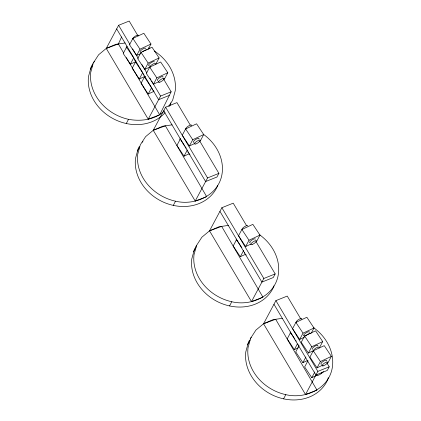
<?xml version="1.0" encoding="UTF-8"?>
<svg xmlns="http://www.w3.org/2000/svg" width="421" height="421" viewBox="0 0 421 421"><rect width="100%" height="100%" fill="white"/><g stroke="black" fill="none" stroke-linecap="round" stroke-linejoin="round"><path stroke-width="0.63" d="M170.831 102.861L170.384 104.487A43.847 37.264 28.1 0 1 169.537 106.234M217.683 185.272L217.383 186.356A43.847 37.264 28.1 0 1 167.8 203.859A43.847 37.264 28.1 0 1 135.494 158.449L138.088 149.002A43.847 37.264 28.1 0 1 139.24 146.682M273.95 285.822L273.655 286.906A43.847 37.264 28.1 0 1 224.072 304.415A43.847 37.264 28.1 0 1 191.765 258.999L194.355 249.553A43.847 37.264 28.1 0 1 194.907 248.39M328.269 377.642L327.675 379.81A43.847 37.264 28.1 0 1 278.092 397.319A43.847 37.264 28.1 0 1 245.785 351.909L248.379 342.462A43.847 37.264 28.1 0 1 249.532 340.142M164.464 110.844C155.065 119.906 140.909 121.616 128.516 119.327A43.847 37.264 28.1 0 1 90.731 72.386L93.325 62.939L98.619 54.767L106.255 48.426L118.38 43.958L121.606 36.948M137.846 35.648L129.189 21.05L118.601 25.302L106.255 48.426L148.218 119.18L159.691 114.807L171.152 91.804L163.49 78.89M90.247 69.207L92.731 65.113M147.913 49.746L150.971 44.026L143.84 33.28L132.868 38.432L129.51 44.726L136.641 55.472L140.682 53.572M130.336 64.213L133.694 57.924L126.568 47.178L123.211 53.467L130.336 64.213L135.536 61.776M136.641 55.472L139.998 49.178L150.971 44.026M155.765 64.245L159.122 57.951L151.997 47.205L141.024 52.357L137.667 58.645L144.798 69.391L149.992 66.955M139.298 79.011L142.656 72.722L135.53 61.976L132.168 68.265L139.298 79.011L144.492 76.575M144.798 69.391L148.155 63.103L159.122 57.951M145.587 76.454L144.429 76.996L141.072 83.284L148.203 94.03L153.397 91.594M163.285 79.574L164.437 79.032L167.795 72.744L160.669 61.998L149.697 67.15L146.34 73.438L153.465 84.184L158.664 81.748M126.279 123.521L128.516 119.327M148.203 94.03L151.56 87.742L144.429 76.996M153.465 84.184L156.828 77.896L167.795 72.744M148.218 119.18L160.564 96.062L171.152 91.804M137.246 151.071L139.73 146.982M203.443 134.304A43.847 37.264 28.1 0 1 222.214 172.715C219.63 194.749 195.628 206.043 175.515 201.196A43.847 37.264 28.1 0 1 137.73 154.254L140.325 144.808L145.619 136.636L153.255 130.294L165.6 107.171L176.946 102.613L190.266 125.074M199.196 141.382L200.349 140.84L203.711 134.552L196.581 123.806L185.614 128.958L182.251 135.246L189.382 145.992L194.576 143.55M189.382 145.992L192.739 139.704L203.711 134.552M184.54 145.592L180.267 139.14L176.904 145.434L184.035 156.18L187.392 149.887M173.278 205.39L175.515 201.196M172.121 124.848L162.711 126.211L153.255 130.294L195.218 201.049L207.564 177.925L218.909 173.368L199.922 141.361M218.909 173.368L216.973 176.999L205.627 181.556L163.664 110.797M193.518 251.626L196.002 247.532M259.71 234.86A43.847 37.264 28.1 0 1 278.486 273.266C275.902 295.305 251.9 306.599 231.787 301.746A43.847 37.264 28.1 0 1 194.002 254.805L196.596 245.364L201.891 237.191L209.526 230.845L221.872 207.721L233.218 203.164L246.538 225.63M256.621 241.391L259.978 235.102L252.853 224.356L241.88 229.508L238.523 235.797L245.654 246.543L250.848 244.106M245.654 246.543L249.011 240.254L259.978 235.102M241.88 247.753L236.534 239.696L233.176 245.985L240.307 256.731L243.664 250.442M229.55 305.941L231.787 301.746M228.392 225.403L218.983 226.766L209.526 230.845L251.49 301.604L263.835 278.481L275.176 273.924L255.863 241.354M275.176 273.924L273.24 277.55L261.899 282.107L219.936 211.353M247.537 344.531L250.021 340.436M313.734 327.764A43.847 37.264 28.1 0 1 332.506 366.175C329.922 388.209 305.92 399.503 285.806 394.651A43.847 37.264 28.1 0 1 248.027 347.714L250.616 338.268L255.91 330.096L263.546 323.754L275.897 300.631L287.238 296.074L300.894 319.097M311.256 333.153L314.003 328.006L306.872 317.26L295.905 322.412L292.542 328.706L299.673 339.447L304.294 337.279M299.673 339.447L303.031 333.158L314.003 328.006M294.837 339.047L290.558 332.601L287.201 338.889L294.326 349.635L297.379 343.92M299.11 345.625L295.747 351.914L302.878 362.66L307.498 360.492M319.344 347.888L322.702 341.599L315.576 330.853L304.604 336.005L301.247 342.294L308.377 353.04L313.571 350.598M283.57 398.845L285.806 394.651M302.878 362.66L305.93 356.94M308.377 353.04L311.735 346.751L322.702 341.599M308.009 360.639L304.651 366.933L311.782 377.679L316.976 375.237M328.017 362.681L331.374 356.392L324.249 345.646L313.277 350.793L309.919 357.087L317.045 367.833L322.244 365.391M311.782 377.679L314.834 371.959M317.045 367.833L320.407 361.539L331.374 356.392M282.412 318.308L273.003 319.671L263.546 323.754L305.509 394.509L317.855 371.385L329.201 366.828L326.87 362.897M323.36 371.385L322.749 372.527L321.597 373.069M329.201 366.828L327.264 370.454L315.918 375.011L273.955 304.257M168.737 106.287L172.621 100.293L175.215 90.847A43.847 37.264 28.1 0 0 154.339 50.994M184.035 156.18L189.229 153.739M240.307 256.731L245.501 254.289M294.326 349.635L298.368 347.741M106.255 48.426L115.712 44.347L125.121 42.984M169.216 95.435L158.628 99.688L116.664 28.933M195.218 201.049L206.69 196.675L165.385 125.826L153.255 130.294M251.49 301.604L262.962 297.226L221.651 226.377L209.526 230.845M305.509 394.509L316.981 390.135L275.676 319.281L263.546 323.754M132.868 38.432L139.998 49.178M141.024 52.357L148.155 63.103M149.697 67.15L156.828 77.896M185.614 128.958L192.739 139.704M241.88 229.508L249.011 240.254M185.256 146.666L186.324 148.276M295.905 322.412L303.031 333.158M304.604 336.005L311.735 346.751M313.277 350.793L320.407 361.539M295.547 340.121L296.258 341.194M118.601 25.302L129.926 44.394M132.589 48.889L138.251 58.435M141.914 64.613L146.908 73.033M149.908 78.09L150.907 79.774M151.571 80.895L160.564 96.062M165.6 107.171L207.564 177.925M221.872 207.721L263.835 278.481M275.897 300.631L317.855 371.385M118.38 43.958L123.669 53.025M126.316 57.561L159.691 114.807M313.398 350.951A3.384 0.958 -33.6 0 1 316.297 347.862A3.384 0.958 -33.6 0 1 318.939 347.762M312.466 349.267A3.384 0.958 -33.6 0 1 314.724 346.288A3.384 0.958 -33.6 0 1 317.739 345.957M321.633 364.17A3.384 0.958 -33.6 0 1 323.086 361.444A3.384 0.958 -33.6 0 1 326.475 360.876M322.539 372.127A3.384 0.958 -33.6 0 1 318.955 374.99A3.384 0.958 -33.6 0 1 317.05 374.706M195.512 247.238A43.847 37.264 28.1 0 1 196.507 245.548M236.481 240.228A3.384 0.958 -33.6 0 1 236.581 239.039M250.353 242.843A3.384 0.958 -33.6 0 1 251.448 240.37A3.384 0.958 -33.6 0 1 255.321 239.186M242.412 229.577A3.384 0.958 -33.6 0 1 244.301 226.835A3.384 0.958 -33.6 0 1 247.811 225.903M246.274 254.921A3.384 0.958 -33.6 0 1 245.627 254.205M244.643 253.137A3.384 0.958 -33.6 0 1 244.433 252.4M296.173 322.36A3.384 0.958 -33.6 0 1 299.068 319.276A3.384 0.958 -33.6 0 1 301.71 319.171M298.663 346.041A3.384 0.958 -33.6 0 1 298.768 344.857M290.243 333.011A3.384 0.958 -33.6 0 1 290.606 331.948M303.678 335.642A3.384 0.958 -33.6 0 1 306.577 332.553A3.384 0.958 -33.6 0 1 309.219 332.453M304.378 335.748A3.384 0.958 -33.6 0 1 303.941 335.763M305.714 335.874A3.384 0.958 -33.6 0 1 310.466 333.642M149.323 65.608A3.384 0.958 -33.6 0 1 150.418 63.134A3.384 0.958 -33.6 0 1 154.286 61.95M150.081 67.423A3.384 0.958 -33.6 0 1 151.97 64.687A3.384 0.958 -33.6 0 1 155.481 63.75M148.781 47.852A43.847 37.264 28.1 0 1 149.918 48.426M165.09 112.66A43.847 37.264 28.1 0 1 115.496 119.848A43.847 37.264 28.1 0 1 88.494 76.58L91.083 67.134A43.847 37.264 28.1 0 1 92.894 63.687M93.594 62.576A43.847 37.264 28.1 0 1 94.341 61.503M157.617 80.543A3.384 0.958 -33.6 0 1 159.88 77.559A3.384 0.958 -33.6 0 1 162.895 77.232M140.361 52.12A3.384 0.958 -33.6 0 1 142.251 49.378A3.384 0.958 -33.6 0 1 145.761 48.447M143.624 75.106A3.384 0.958 -33.6 0 1 143.724 73.917M132.736 39.058A3.384 0.958 -33.6 0 1 135.63 35.969A3.384 0.958 -33.6 0 1 138.272 35.869M188.371 152.581A3.384 0.958 -33.6 0 1 188.161 151.849M190.003 154.37A3.384 0.958 -33.6 0 1 189.234 154.012M142.745 51.699A3.384 0.958 -33.6 0 1 146.624 49.878M185.882 128.905A3.384 0.958 -33.6 0 1 188.776 125.816A3.384 0.958 -33.6 0 1 191.418 125.716M179.951 139.551A3.384 0.958 -33.6 0 1 180.314 138.488M152.486 89.989A3.384 0.958 -33.6 0 1 152.586 88.805M126.511 47.952A3.384 0.958 -33.6 0 1 127.089 46.257M194.086 142.287A3.384 0.958 -33.6 0 1 195.539 139.567A3.384 0.958 -33.6 0 1 198.922 138.998M154.118 91.778A3.384 0.958 -33.6 0 1 153.781 90.604M144.561 76.785A3.384 0.958 -33.6 0 1 144.614 76.175M142.13 142.324A43.847 37.264 28.1 0 1 142.956 141.319M135.104 60.282A3.384 0.958 -33.6 0 1 134.773 59.114M135.867 62.103A3.384 0.958 -33.6 0 1 135.967 60.919M250.185 339.01A43.847 37.264 28.1 0 1 251.253 337.363M323.407 365.817A3.384 0.958 -33.6 0 0 327.796 362.318A3.384 0.958 -33.6 0 0 323.581 363.765A3.384 0.958 -33.6 0 0 323.407 365.817M252.126 244.49A3.384 0.958 -33.6 0 0 256.515 240.986A3.384 0.958 -33.6 0 0 252.305 242.438A3.384 0.958 -33.6 0 0 252.126 244.49M159.827 82.174A3.384 0.958 -33.6 0 0 164.216 78.669A3.384 0.958 -33.6 0 0 160.001 80.122A3.384 0.958 -33.6 0 0 159.827 82.174M195.86 143.94A3.384 0.958 -33.6 0 0 200.243 140.435A3.384 0.958 -33.6 0 0 196.033 141.888A3.384 0.958 -33.6 0 0 195.86 143.94"/></g></svg>
